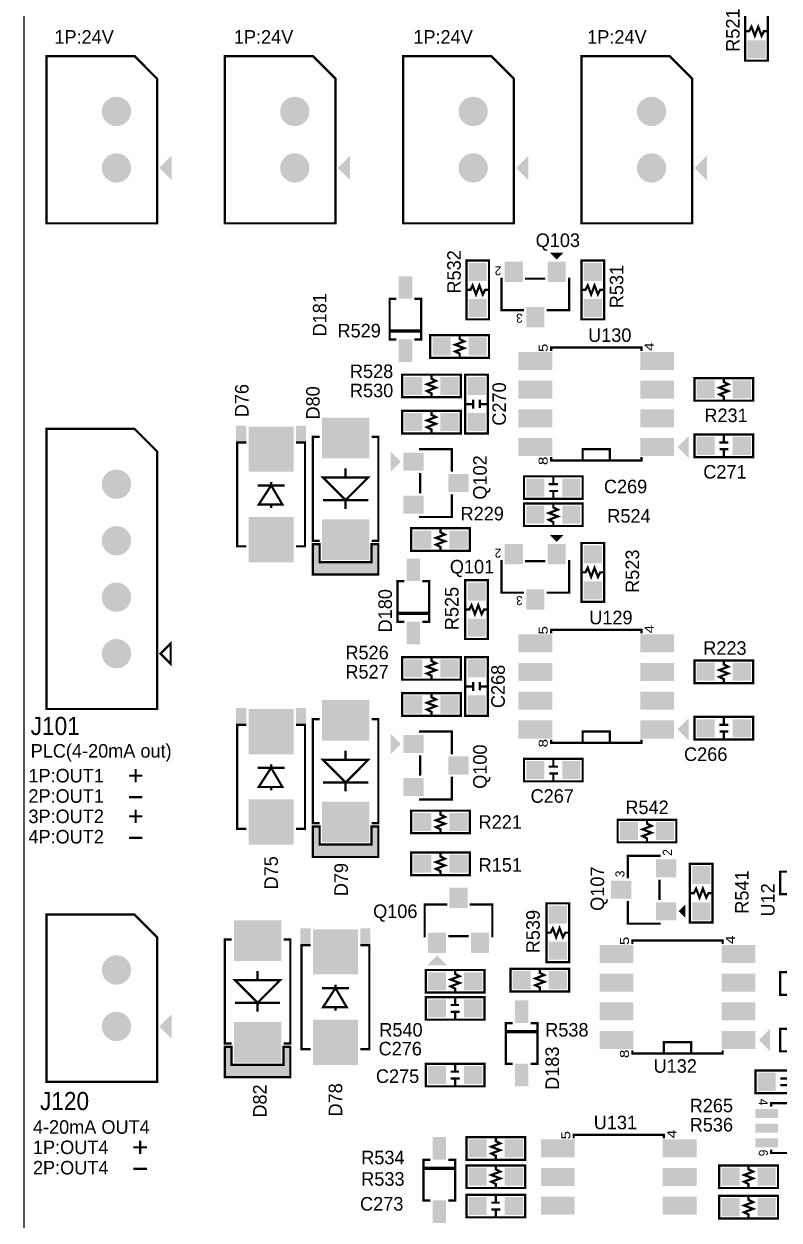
# Model space of a CAD drawing. Extents: x -12 to 180, y -10 to 160.
# Drawn here: x 0 to 33.5, y 20.5 to 73.4 of the extents above; entities that cross this region are included whole.
import ezdxf
from ezdxf.enums import TextEntityAlignment as Align

# ---------------------------------------------------------------- set-up
doc = ezdxf.new("R2010")
doc.units = 0
for name, color, linetype in [('BG_OUTLINE', 7, 'CONTINUOUS'), ('BG_SILKSCREEN_TOP', 40, 'CONTINUOUS'), ('PG_SILKSCREEN_TOP', 40, 'CONTINUOUS'), ('PIN_TOP', 5, 'CONTINUOUS'), ('RD_SILKSCREEN_TOP', 40, 'CONTINUOUS')]:
    doc.layers.add(name, color=color, linetype=linetype)

msp = doc.modelspace()

# ---------------------------------------------------------------- hatches: boundary and pattern name
at = {"layer": 'PG_SILKSCREEN_TOP'}
for points in [[(6, 67.05), (6.55, 67.6), (6.55, 66.5)], [(13.9, 67.05), (14.45, 67.6), (14.45, 66.5)], [(21.8, 67.05), (22.35, 67.6), (22.35, 66.5)], [(29.7, 67.05), (30.25, 67.6), (30.25, 66.5)], [(23.6, 63), (23.9, 63.3), (23.3, 63.3)], [(9.4, 54.9), (9.85, 54.9), (9.85, 55.4), (9.85, 55.65), (9.4, 55.65), (9.4, 55.4)], [(12.5, 54.9), (12.05, 54.9), (12.05, 55.4), (12.05, 55.65), (12.5, 55.65), (12.5, 55.4)], [(28.95, 54.7), (29.45, 54.2), (29.45, 55.2)], [(16.7, 54.05), (16.4, 54.35), (16.35, 54.4), (16.25, 54.5), (16.25, 53.6), (16.35, 53.7), (16.4, 53.75)], [(15.65, 50.4), (15.4, 50.4), (15.4, 49.8), (15.4, 49.6), (13.1, 49.6), (13.1, 49.8), (13.1, 50.4), (12.85, 50.4), (12.8, 50.4), (12.8, 49.05), (12.85, 49.05), (15.65, 49.05), (15.7, 49.05), (15.7, 50.4)], [(23.6, 50.5), (23.9, 50.8), (23.3, 50.8)], [(9.4, 42.4), (9.85, 42.4), (9.85, 42.9), (9.85, 43.15), (9.4, 43.15), (9.4, 42.9)], [(12.5, 42.4), (12.05, 42.4), (12.05, 42.9), (12.05, 43.15), (12.5, 43.15), (12.5, 42.9)], [(28.95, 42.2), (29.45, 41.7), (29.45, 42.7)], [(16.7, 41.55), (16.4, 41.85), (16.35, 41.9), (16.25, 42), (16.25, 41.1), (16.35, 41.2), (16.4, 41.25)], [(15.65, 37.9), (15.4, 37.9), (15.4, 37.3), (15.4, 37.1), (13.1, 37.1), (13.1, 37.3), (13.1, 37.9), (12.85, 37.9), (12.8, 37.9), (12.8, 36.55), (12.85, 36.55), (15.65, 36.55), (15.7, 36.55), (15.7, 37.9)], [(29, 34.15), (29.3, 33.85), (29.3, 34.45)], [(12.25, 32.65), (12.7, 32.65), (12.7, 33.15), (12.7, 33.4), (12.25, 33.4), (12.25, 33.15)], [(15.35, 32.65), (14.9, 32.65), (14.9, 33.15), (14.9, 33.4), (15.35, 33.4), (15.35, 33.15)], [(18.3, 32.2), (18, 31.9), (17.95, 31.85), (17.85, 31.75), (18.75, 31.75), (18.65, 31.85), (18.6, 31.9)], [(6, 29.05), (6.55, 29.6), (6.55, 28.5)], [(32.55, 28.45), (33.05, 27.95), (33.05, 28.95)], [(11.75, 28.15), (11.5, 28.15), (11.5, 27.55), (11.5, 27.35), (9.2, 27.35), (9.2, 27.55), (9.2, 28.15), (8.95, 28.15), (8.9, 28.15), (8.9, 26.8), (8.95, 26.8), (11.75, 26.8), (11.8, 26.8), (11.8, 28.15)]]:
    msp.add_hatch(color=256, dxfattribs=at).paths.add_polyline_path(points, flags=0)
at = {"layer": 'PIN_TOP'}
for points in [[(32.05, 72.7), (32.85, 72.7), (32.85, 71.9), (32.05, 71.9)], [(4.75, 69.55, 1), (3.45, 69.55, 1)], [(12.65, 69.55, 1), (11.35, 69.55, 1)], [(20.55, 69.55, 1), (19.25, 69.55, 1)], [(28.45, 69.55, 1), (27.15, 69.55, 1)], [(4.75, 67.05, 1), (3.45, 67.05, 1)], [(12.65, 67.05, 1), (11.35, 67.05, 1)], [(20.55, 67.05, 1), (19.25, 67.05, 1)], [(28.45, 67.05, 1), (27.15, 67.05, 1)], [(19.7, 62.85), (20.5, 62.85), (20.5, 62.05), (19.7, 62.05)], [(21.3, 62.9), (22.1, 62.9), (22.1, 62), (21.3, 62)], [(23.2, 62.9), (24, 62.9), (24, 62), (23.2, 62)], [(24.8, 62.85), (25.6, 62.85), (25.6, 62.05), (24.8, 62.05)], [(16.6, 62.26), (17.2, 62.26), (17.2, 61.26), (16.6, 61.26)], [(19.7, 61.25), (20.5, 61.25), (20.5, 60.45), (19.7, 60.45)], [(22.25, 60.9), (23.05, 60.9), (23.05, 60), (22.25, 60)], [(24.8, 61.25), (25.6, 61.25), (25.6, 60.45), (24.8, 60.45)], [(16.6, 59.46), (17.2, 59.46), (17.2, 58.46), (16.6, 58.46)], [(18.1, 59.55), (18.9, 59.55), (18.9, 58.75), (18.1, 58.75)], [(19.7, 59.55), (20.5, 59.55), (20.5, 58.75), (19.7, 58.75)], [(21.9, 58.905), (23.4, 58.905), (23.4, 58.105), (21.9, 58.105)], [(27.3, 58.905), (28.8, 58.905), (28.8, 58.105), (27.3, 58.105)], [(16.85, 57.8), (17.65, 57.8), (17.65, 57), (16.85, 57)], [(18.45, 57.8), (19.25, 57.8), (19.25, 57), (18.45, 57)], [(19.65, 57.8), (20.45, 57.8), (20.45, 57), (19.65, 57)], [(21.9, 57.635), (23.4, 57.635), (23.4, 56.835), (21.9, 56.835)], [(27.3, 57.635), (28.8, 57.635), (28.8, 56.835), (27.3, 56.835)], [(29.8, 57.65), (30.6, 57.65), (30.6, 56.85), (29.8, 56.85)], [(31.4, 57.65), (32.2, 57.65), (32.2, 56.85), (31.4, 56.85)], [(16.85, 56.2), (17.65, 56.2), (17.65, 55.4), (16.85, 55.4)], [(18.45, 56.2), (19.25, 56.2), (19.25, 55.4), (18.45, 55.4)], [(19.65, 56.2), (20.45, 56.2), (20.45, 55.4), (19.65, 55.4)], [(21.9, 56.365), (23.4, 56.365), (23.4, 55.565), (21.9, 55.565)], [(27.3, 56.365), (28.8, 56.365), (28.8, 55.565), (27.3, 55.565)], [(9.95, 55.6), (11.95, 55.6), (11.95, 53.6), (9.95, 53.6)], [(13.2, 56), (15.3, 56), (15.3, 54.2), (13.2, 54.2)], [(21.9, 55.095), (23.4, 55.095), (23.4, 54.295), (21.9, 54.295)], [(27.3, 55.095), (28.8, 55.095), (28.8, 54.295), (27.3, 54.295)], [(29.8, 55.15), (30.6, 55.15), (30.6, 54.35), (29.8, 54.35)], [(31.4, 55.15), (32.2, 55.15), (32.2, 54.35), (31.4, 54.35)], [(16.8, 54.45), (17.7, 54.45), (17.7, 53.65), (16.8, 53.65)], [(4.75, 53.05, 1), (3.45, 53.05, 1)], [(18.8, 53.5), (19.7, 53.5), (19.7, 52.7), (18.8, 52.7)], [(22.25, 53.3), (23.05, 53.3), (23.05, 52.5), (22.25, 52.5)], [(23.85, 53.3), (24.65, 53.3), (24.65, 52.5), (23.85, 52.5)], [(16.8, 52.55), (17.7, 52.55), (17.7, 51.75), (16.8, 51.75)], [(22.25, 52.1), (23.05, 52.1), (23.05, 51.3), (22.25, 51.3)], [(23.85, 52.1), (24.65, 52.1), (24.65, 51.3), (23.85, 51.3)], [(9.95, 51.6), (11.95, 51.6), (11.95, 49.6), (9.95, 49.6)], [(13.2, 51.5), (15.3, 51.5), (15.3, 49.7), (13.2, 49.7)], [(4.75, 50.55, 1), (3.45, 50.55, 1)], [(17.25, 51), (18.05, 51), (18.05, 50.2), (17.25, 50.2)], [(18.85, 51), (19.65, 51), (19.65, 50.2), (18.85, 50.2)], [(21.3, 50.4), (22.1, 50.4), (22.1, 49.5), (21.3, 49.5)], [(23.2, 50.4), (24, 50.4), (24, 49.5), (23.2, 49.5)], [(24.8, 50.35), (25.6, 50.35), (25.6, 49.55), (24.8, 49.55)], [(16.95, 49.76), (17.55, 49.76), (17.55, 48.76), (16.95, 48.76)], [(24.8, 48.75), (25.6, 48.75), (25.6, 47.95), (24.8, 47.95)], [(4.75, 48.05, 1), (3.45, 48.05, 1)], [(19.65, 48.7), (20.45, 48.7), (20.45, 47.9), (19.65, 47.9)], [(22.25, 48.4), (23.05, 48.4), (23.05, 47.5), (22.25, 47.5)], [(16.95, 46.96), (17.55, 46.96), (17.55, 45.96), (16.95, 45.96)], [(19.65, 47.1), (20.45, 47.1), (20.45, 46.3), (19.65, 46.3)], [(4.75, 45.55, 1), (3.45, 45.55, 1)], [(21.9, 46.405), (23.4, 46.405), (23.4, 45.605), (21.9, 45.605)], [(27.3, 46.405), (28.8, 46.405), (28.8, 45.605), (27.3, 45.605)], [(16.85, 45.3), (17.65, 45.3), (17.65, 44.5), (16.85, 44.5)], [(18.45, 45.3), (19.25, 45.3), (19.25, 44.5), (18.45, 44.5)], [(19.65, 45.3), (20.45, 45.3), (20.45, 44.5), (19.65, 44.5)], [(21.9, 45.135), (23.4, 45.135), (23.4, 44.335), (21.9, 44.335)], [(27.3, 45.135), (28.8, 45.135), (28.8, 44.335), (27.3, 44.335)], [(29.8, 45.15), (30.6, 45.15), (30.6, 44.35), (29.8, 44.35)], [(31.4, 45.15), (32.2, 45.15), (32.2, 44.35), (31.4, 44.35)], [(13.2, 43.5), (15.3, 43.5), (15.3, 41.7), (13.2, 41.7)], [(16.85, 43.7), (17.65, 43.7), (17.65, 42.9), (16.85, 42.9)], [(18.45, 43.7), (19.25, 43.7), (19.25, 42.9), (18.45, 42.9)], [(19.65, 43.7), (20.45, 43.7), (20.45, 42.9), (19.65, 42.9)], [(21.9, 43.865), (23.4, 43.865), (23.4, 43.065), (21.9, 43.065)], [(27.3, 43.865), (28.8, 43.865), (28.8, 43.065), (27.3, 43.065)], [(9.95, 43.1), (11.95, 43.1), (11.95, 41.1), (9.95, 41.1)], [(21.9, 42.595), (23.4, 42.595), (23.4, 41.795), (21.9, 41.795)], [(27.3, 42.595), (28.8, 42.595), (28.8, 41.795), (27.3, 41.795)], [(29.8, 42.65), (30.6, 42.65), (30.6, 41.85), (29.8, 41.85)], [(31.4, 42.65), (32.2, 42.65), (32.2, 41.85), (31.4, 41.85)], [(16.8, 41.95), (17.7, 41.95), (17.7, 41.15), (16.8, 41.15)], [(18.8, 41), (19.7, 41), (19.7, 40.2), (18.8, 40.2)], [(22.25, 40.8), (23.05, 40.8), (23.05, 40), (22.25, 40)], [(23.85, 40.8), (24.65, 40.8), (24.65, 40), (23.85, 40)], [(16.8, 40.05), (17.7, 40.05), (17.7, 39.25), (16.8, 39.25)], [(9.95, 39.1), (11.95, 39.1), (11.95, 37.1), (9.95, 37.1)], [(13.2, 39), (15.3, 39), (15.3, 37.2), (13.2, 37.2)], [(17.25, 38.5), (18.05, 38.5), (18.05, 37.7), (17.25, 37.7)], [(18.85, 38.5), (19.65, 38.5), (19.65, 37.7), (18.85, 37.7)], [(26.4, 38.1), (27.2, 38.1), (27.2, 37.3), (26.4, 37.3)], [(28, 38.1), (28.8, 38.1), (28.8, 37.3), (28, 37.3)], [(17.25, 36.65), (18.05, 36.65), (18.05, 35.85), (17.25, 35.85)], [(18.85, 36.65), (19.65, 36.65), (19.65, 35.85), (18.85, 35.85)], [(28, 36.45), (28.9, 36.45), (28.9, 35.65), (28, 35.65)], [(29.6, 36.15), (30.4, 36.15), (30.4, 35.35), (29.6, 35.35)], [(26, 35.5), (26.9, 35.5), (26.9, 34.7), (26, 34.7)], [(18.85, 35.2), (19.65, 35.2), (19.65, 34.3), (18.85, 34.3)], [(28, 34.55), (28.9, 34.55), (28.9, 33.75), (28, 33.75)], [(29.6, 34.55), (30.4, 34.55), (30.4, 33.75), (29.6, 33.75)], [(23.25, 34.4), (24.05, 34.4), (24.05, 33.6), (23.25, 33.6)], [(9.3, 33.75), (11.4, 33.75), (11.4, 31.95), (9.3, 31.95)], [(12.8, 33.35), (14.8, 33.35), (14.8, 31.35), (12.8, 31.35)], [(17.9, 33.2), (18.7, 33.2), (18.7, 32.3), (17.9, 32.3)], [(19.8, 33.2), (20.6, 33.2), (20.6, 32.3), (19.8, 32.3)], [(23.25, 32.8), (24.05, 32.8), (24.05, 32), (23.25, 32)], [(25.5, 32.655), (27, 32.655), (27, 31.855), (25.5, 31.855)], [(30.9, 32.655), (32.4, 32.655), (32.4, 31.855), (30.9, 31.855)], [(4.75, 31.55, 1), (3.45, 31.55, 1)], [(17.9, 31.45), (18.7, 31.45), (18.7, 30.65), (17.9, 30.65)], [(19.5, 31.45), (20.3, 31.45), (20.3, 30.65), (19.5, 30.65)], [(21.65, 31.5), (22.45, 31.5), (22.45, 30.7), (21.65, 30.7)], [(23.25, 31.5), (24.05, 31.5), (24.05, 30.7), (23.25, 30.7)], [(25.5, 31.385), (27, 31.385), (27, 30.585), (25.5, 30.585)], [(30.9, 31.385), (32.4, 31.385), (32.4, 30.585), (30.9, 30.585)], [(17.9, 30.25), (18.7, 30.25), (18.7, 29.45), (17.9, 29.45)], [(19.5, 30.25), (20.3, 30.25), (20.3, 29.45), (19.5, 29.45)], [(21.75, 30.2), (22.35, 30.2), (22.35, 29.2), (21.75, 29.2)], [(4.75, 29.05, 1), (3.45, 29.05, 1)], [(25.5, 30.115), (27, 30.115), (27, 29.315), (25.5, 29.315)], [(30.9, 30.115), (32.4, 30.115), (32.4, 29.315), (30.9, 29.315)], [(9.3, 29.25), (11.4, 29.25), (11.4, 27.45), (9.3, 27.45)], [(12.8, 29.35), (14.8, 29.35), (14.8, 27.35), (12.8, 27.35)], [(25.5, 28.845), (27, 28.845), (27, 28.045), (25.5, 28.045)], [(30.9, 28.845), (32.4, 28.845), (32.4, 28.045), (30.9, 28.045)], [(17.9, 27.3), (18.7, 27.3), (18.7, 26.5), (17.9, 26.5)], [(19.5, 27.3), (20.3, 27.3), (20.3, 26.5), (19.5, 26.5)], [(21.75, 27.4), (22.35, 27.4), (22.35, 26.4), (21.75, 26.4)], [(32.5, 27), (33.3, 27), (33.3, 26.2), (32.5, 26.2)], [(32.4, 25.4), (33.4, 25.4), (33.4, 25), (32.4, 25)], [(32.4, 24.75), (33.4, 24.75), (33.4, 24.35), (32.4, 24.35)], [(18.1, 24.15), (18.7, 24.15), (18.7, 23.15), (18.1, 23.15)], [(19.7, 24.05), (20.5, 24.05), (20.5, 23.25), (19.7, 23.25)], [(21.3, 24.05), (22.1, 24.05), (22.1, 23.25), (21.3, 23.25)], [(22.9, 24.055), (24.4, 24.055), (24.4, 23.255), (22.9, 23.255)], [(28.3, 24.055), (29.8, 24.055), (29.8, 23.255), (28.3, 23.255)], [(32.4, 24.1), (33.4, 24.1), (33.4, 23.7), (32.4, 23.7)], [(19.7, 22.8), (20.5, 22.8), (20.5, 22), (19.7, 22)], [(21.3, 22.8), (22.1, 22.8), (22.1, 22), (21.3, 22)], [(22.9, 22.785), (24.4, 22.785), (24.4, 21.985), (22.9, 21.985)], [(28.3, 22.785), (29.8, 22.785), (29.8, 21.985), (28.3, 21.985)], [(30.9, 22.8), (31.7, 22.8), (31.7, 22), (30.9, 22)], [(32.5, 22.8), (33.3, 22.8), (33.3, 22), (32.5, 22)], [(18.1, 21.35), (18.7, 21.35), (18.7, 20.35), (18.1, 20.35)], [(19.7, 21.5), (20.5, 21.5), (20.5, 20.7), (19.7, 20.7)], [(21.3, 21.5), (22.1, 21.5), (22.1, 20.7), (21.3, 20.7)], [(22.9, 21.515), (24.4, 21.515), (24.4, 20.715), (22.9, 20.715)], [(28.3, 21.515), (29.8, 21.515), (29.8, 20.715), (28.3, 20.715)], [(30.9, 21.45), (31.7, 21.45), (31.7, 20.65), (30.9, 20.65)], [(32.5, 21.45), (33.3, 21.45), (33.3, 20.65), (32.5, 20.65)]]:
    msp.add_hatch(color=256, dxfattribs=at).paths.add_polyline_path(points, flags=0)

# ---------------------------------------------------------------- linework, layer by layer
at = {"layer": 'BG_OUTLINE'}
msp.add_lwpolyline([(180, 15), (180, 149, 0.414214), (179, 150), (1, 150, 0.414214), (0, 149), (0, 1, 0.414214), (1, 0), (179, 0, 0.414214), (180, 1), (180, 149)], format="xyb", dxfattribs=at)
at = {"layer": 'PG_SILKSCREEN_TOP', "const_width": 0.1}
for points in [[(31.95, 71.8), (32.95, 71.8), (32.95, 74.4), (31.95, 74.4), (31.95, 71.8)], [(32.95, 73.1), (32.775, 73.1), (32.675, 72.9), (32.525, 73.3), (32.375, 72.9), (32.225, 73.3), (32.125, 73.1), (31.95, 73.1)], [(1, 72), (1, 64.6), (5.9, 64.6), (5.9, 71), (4.9, 72), (1, 72)], [(8.9, 72), (8.9, 64.6), (13.8, 64.6), (13.8, 71), (12.8, 72), (8.9, 72)], [(16.8, 72), (16.8, 64.6), (21.7, 64.6), (21.7, 71), (20.7, 72), (16.8, 72)], [(24.7, 72), (24.7, 64.6), (29.6, 64.6), (29.6, 71), (28.6, 72), (24.7, 72)], [(19.6, 60.35), (20.6, 60.35), (20.6, 62.95), (19.6, 62.95), (19.6, 60.35)], [(24.7, 60.35), (25.7, 60.35), (25.7, 62.95), (24.7, 62.95), (24.7, 60.35)], [(20.6, 61.65), (20.425, 61.65), (20.325, 61.45), (20.175, 61.85), (20.025, 61.45), (19.875, 61.85), (19.775, 61.65), (19.6, 61.65)], [(22.15, 60.75), (21.15, 60.75), (21.15, 62.15), (21.2, 62.15)], [(23.1, 62.15), (22.2, 62.15)], [(23.15, 60.75), (24.15, 60.75), (24.15, 62.15), (24.1, 62.15)], [(25.7, 61.65), (25.525, 61.65), (25.425, 61.45), (25.275, 61.85), (25.125, 61.45), (24.975, 61.85), (24.875, 61.65), (24.7, 61.65)], [(16.5, 61.26), (16.2, 61.26), (16.2, 59.46), (16.5, 59.46)], [(17.3, 59.46), (17.6, 59.46), (17.6, 61.26), (17.3, 61.26)], [(16.2, 59.86), (17.6, 59.86)], [(17.6, 59.81), (16.2, 59.81)], [(20.6, 58.65), (20.6, 59.65), (18, 59.65), (18, 58.65), (20.6, 58.65)], [(19.3, 59.65), (19.3, 59.475), (19.5, 59.375), (19.1, 59.225), (19.5, 59.075), (19.1, 58.925), (19.3, 58.825), (19.3, 58.65)], [(23.35, 58.95), (23.35, 59.1), (27.35, 59.1), (27.35, 58.95)], [(16.75, 57.9), (16.75, 56.9), (19.35, 56.9), (19.35, 57.9), (16.75, 57.9)], [(18.05, 56.9), (18.05, 57.075), (17.85, 57.175), (18.25, 57.325), (17.85, 57.475), (18.25, 57.625), (18.05, 57.725), (18.05, 57.9)], [(19.55, 55.3), (20.55, 55.3), (20.55, 57.9), (19.55, 57.9), (19.55, 55.3)], [(32.3, 56.75), (32.3, 57.75), (29.7, 57.75), (29.7, 56.75), (32.3, 56.75)], [(31, 57.75), (31, 57.575), (31.2, 57.475), (30.8, 57.325), (31.2, 57.175), (30.8, 57.025), (31, 56.925), (31, 56.75)], [(19.9, 56.4), (19.9, 56.8)], [(20.2, 56.425), (20.2, 56.8)], [(19.35, 55.3), (19.35, 56.3), (16.75, 56.3), (16.75, 55.3), (19.35, 55.3)], [(18.05, 56.3), (18.05, 56.125), (18.25, 56.025), (17.85, 55.875), (18.25, 55.725), (17.85, 55.575), (18.05, 55.475), (18.05, 55.3)], [(19.9, 56.6), (19.55, 56.6)], [(20.55, 56.6), (20.2, 56.6)], [(1, 55.5), (1, 43.1), (5.9, 43.1), (5.9, 54.5), (4.9, 55.5), (1, 55.5)], [(13.1, 50.55), (12.8, 50.55), (12.8, 55.15), (13.1, 55.15)], [(15.4, 55.15), (15.7, 55.15), (15.7, 50.55), (15.4, 50.55)], [(29.7, 55.25), (29.7, 54.25), (32.3, 54.25), (32.3, 55.25), (29.7, 55.25)], [(31, 54.9), (31, 55.25)], [(9.85, 50.3), (9.45, 50.3), (9.45, 54.9), (9.85, 54.9)], [(12.05, 54.9), (12.45, 54.9), (12.45, 50.3), (12.05, 50.3)], [(18.95, 53.6), (18.95, 54.6), (17.55, 54.6), (17.55, 54.55)], [(24.75, 54.1), (24.75, 54.6), (25.95, 54.6), (25.95, 54.1)], [(30.8, 54.9), (31.2, 54.9)], [(30.825, 54.6), (31.2, 54.6)], [(31, 54.25), (31, 54.6)], [(23.35, 54.25), (23.35, 54.1), (27.35, 54.1), (27.35, 54.25)], [(14.25, 53.35), (14.25, 53.75)], [(17.55, 53.55), (17.55, 52.65)], [(11.55, 53), (10.35, 53)], [(10.95, 53), (10.4, 52.15), (11.45, 52.15), (10.95, 53), (10.95, 53.15)], [(15.25, 53.35), (13.25, 53.35), (14.25, 52.35), (15.25, 53.35)], [(22.15, 53.4), (22.15, 52.4), (24.75, 52.4), (24.75, 53.4), (22.15, 53.4)], [(23.25, 53.05), (23.65, 53.05)], [(23.45, 53.05), (23.45, 53.4)], [(18.95, 52.6), (18.95, 51.6), (17.55, 51.6), (17.55, 51.65)], [(23.275, 52.75), (23.65, 52.75)], [(23.45, 52.4), (23.45, 52.75)], [(10.95, 52.15), (10.95, 52)], [(15.25, 52.35), (13.25, 52.35)], [(14.25, 52.35), (14.25, 51.95)], [(24.75, 51.2), (24.75, 52.2), (22.15, 52.2), (22.15, 51.2), (24.75, 51.2)], [(23.45, 52.2), (23.45, 52.025), (23.65, 51.925), (23.25, 51.775), (23.65, 51.625), (23.25, 51.475), (23.45, 51.375), (23.45, 51.2)], [(19.75, 50.1), (19.75, 51.1), (17.15, 51.1), (17.15, 50.1), (19.75, 50.1)], [(18.45, 51.1), (18.45, 50.925), (18.65, 50.825), (18.25, 50.675), (18.65, 50.525), (18.25, 50.375), (18.45, 50.275), (18.45, 50.1)], [(12.8, 50.4), (12.8, 49.05), (15.7, 49.05), (15.7, 50.4), (15.4, 50.4), (15.4, 49.6), (13.1, 49.6), (13.1, 50.4), (12.8, 50.4)], [(24.7, 47.85), (25.7, 47.85), (25.7, 50.45), (24.7, 50.45), (24.7, 47.85)], [(22.15, 48.25), (21.15, 48.25), (21.15, 49.65), (21.2, 49.65)], [(23.1, 49.65), (22.2, 49.65)], [(23.15, 48.25), (24.15, 48.25), (24.15, 49.65), (24.1, 49.65)], [(25.7, 49.15), (25.525, 49.15), (25.425, 48.95), (25.275, 49.35), (25.125, 48.95), (24.975, 49.35), (24.875, 49.15), (24.7, 49.15)], [(16.85, 48.76), (16.55, 48.76), (16.55, 46.96), (16.85, 46.96)], [(17.65, 46.96), (17.95, 46.96), (17.95, 48.76), (17.65, 48.76)], [(20.55, 48.8), (19.55, 48.8), (19.55, 46.2), (20.55, 46.2), (20.55, 48.8)], [(19.55, 47.5), (19.725, 47.5), (19.825, 47.7), (19.975, 47.3), (20.125, 47.7), (20.275, 47.3), (20.375, 47.5), (20.55, 47.5)], [(16.55, 47.36), (17.95, 47.36)], [(17.95, 47.31), (16.55, 47.31)], [(23.35, 46.45), (23.35, 46.6), (27.35, 46.6), (27.35, 46.45)], [(6.05, 45.55), (6.5, 46), (6.5, 45.1), (6.05, 45.55)], [(16.75, 45.4), (16.75, 44.4), (19.35, 44.4), (19.35, 45.4), (16.75, 45.4)], [(18.05, 44.4), (18.05, 44.575), (17.85, 44.675), (18.25, 44.825), (17.85, 44.975), (18.25, 45.125), (18.05, 45.225), (18.05, 45.4)], [(19.55, 42.8), (20.55, 42.8), (20.55, 45.4), (19.55, 45.4), (19.55, 42.8)], [(32.3, 44.25), (32.3, 45.25), (29.7, 45.25), (29.7, 44.25), (32.3, 44.25)], [(31, 45.25), (31, 45.075), (31.2, 44.975), (30.8, 44.825), (31.2, 44.675), (30.8, 44.525), (31, 44.425), (31, 44.25)], [(19.9, 44.1), (19.55, 44.1)], [(19.9, 43.9), (19.9, 44.3)], [(20.2, 43.925), (20.2, 44.3)], [(20.55, 44.1), (20.2, 44.1)], [(19.35, 42.8), (19.35, 43.8), (16.75, 43.8), (16.75, 42.8), (19.35, 42.8)], [(18.05, 43.8), (18.05, 43.625), (18.25, 43.525), (17.85, 43.375), (18.25, 43.225), (17.85, 43.075), (18.05, 42.975), (18.05, 42.8)], [(9.85, 37.8), (9.45, 37.8), (9.45, 42.4), (9.85, 42.4)], [(12.05, 42.4), (12.45, 42.4), (12.45, 37.8), (12.05, 37.8)], [(13.1, 38.05), (12.8, 38.05), (12.8, 42.65), (13.1, 42.65)], [(15.4, 42.65), (15.7, 42.65), (15.7, 38.05), (15.4, 38.05)], [(29.7, 42.75), (29.7, 41.75), (32.3, 41.75), (32.3, 42.75), (29.7, 42.75)], [(30.8, 42.4), (31.2, 42.4)], [(31, 42.4), (31, 42.75)], [(18.95, 41.1), (18.95, 42.1), (17.55, 42.1), (17.55, 42.05)], [(24.75, 41.6), (24.75, 42.1), (25.95, 42.1), (25.95, 41.6)], [(30.825, 42.1), (31.2, 42.1)], [(31, 41.75), (31, 42.1)], [(14.25, 40.85), (14.25, 41.25)], [(23.35, 41.75), (23.35, 41.6), (27.35, 41.6), (27.35, 41.75)], [(15.25, 40.85), (13.25, 40.85), (14.25, 39.85), (15.25, 40.85)], [(17.55, 41.05), (17.55, 40.15)], [(22.15, 40.9), (22.15, 39.9), (24.75, 39.9), (24.75, 40.9), (22.15, 40.9)], [(23.45, 40.55), (23.45, 40.9)], [(4.95, 40.45), (4.95, 39.85)], [(11.55, 40.5), (10.35, 40.5)], [(10.95, 40.5), (10.4, 39.65), (11.45, 39.65), (10.95, 40.5), (10.95, 40.65)], [(23.25, 40.55), (23.65, 40.55)], [(23.275, 40.25), (23.65, 40.25)], [(23.45, 39.9), (23.45, 40.25)], [(4.65, 40.15), (5.25, 40.15)], [(15.25, 39.85), (13.25, 39.85)], [(14.25, 39.85), (14.25, 39.45)], [(18.95, 40.1), (18.95, 39.1), (17.55, 39.1), (17.55, 39.15)], [(4.65, 39.2), (5.25, 39.2)], [(10.95, 39.65), (10.95, 39.5)], [(4.95, 38.65), (4.95, 38.05)], [(4.65, 38.35), (5.25, 38.35)], [(19.75, 37.6), (19.75, 38.6), (17.15, 38.6), (17.15, 37.6), (19.75, 37.6)], [(18.45, 38.6), (18.45, 38.425), (18.65, 38.325), (18.25, 38.175), (18.65, 38.025), (18.25, 37.875), (18.45, 37.775), (18.45, 37.6)], [(26.3, 38.2), (26.3, 37.2), (28.9, 37.2), (28.9, 38.2), (26.3, 38.2)], [(27.6, 37.2), (27.6, 37.375), (27.4, 37.475), (27.8, 37.625), (27.4, 37.775), (27.8, 37.925), (27.6, 38.025), (27.6, 38.2)], [(12.8, 37.9), (12.8, 36.55), (15.7, 36.55), (15.7, 37.9), (15.4, 37.9), (15.4, 37.1), (13.1, 37.1), (13.1, 37.9), (12.8, 37.9)], [(4.65, 37.4), (5.25, 37.4)], [(19.75, 35.75), (19.75, 36.75), (17.15, 36.75), (17.15, 35.75), (19.75, 35.75)], [(18.45, 36.75), (18.45, 36.575), (18.65, 36.475), (18.25, 36.325), (18.65, 36.175), (18.25, 36.025), (18.45, 35.925), (18.45, 35.75)], [(26.75, 35.6), (26.75, 36.6), (28.15, 36.6), (28.15, 36.55)], [(30.5, 36.25), (29.5, 36.25), (29.5, 33.65), (30.5, 33.65), (30.5, 36.25)], [(28.15, 34.65), (28.15, 35.55)], [(36.1, 34.9), (36.1, 35.9), (33.5, 35.9), (33.5, 34.9), (36.1, 34.9)], [(29.5, 34.95), (29.675, 34.95), (29.775, 35.15), (29.925, 34.75), (30.075, 35.15), (30.225, 34.75), (30.325, 34.95), (30.5, 34.95)], [(18.75, 34.45), (17.75, 34.45), (17.75, 33.05), (17.8, 33.05)], [(19.75, 34.45), (20.75, 34.45), (20.75, 33.05), (20.7, 33.05)], [(23.15, 31.9), (24.15, 31.9), (24.15, 34.5), (23.15, 34.5), (23.15, 31.9)], [(26.75, 34.6), (26.75, 33.6), (28.15, 33.6), (28.15, 33.65)], [(1, 34), (1, 26.6), (5.9, 26.6), (5.9, 33), (4.9, 34), (1, 34)], [(24.15, 33.2), (23.975, 33.2), (23.875, 33), (23.725, 33.4), (23.575, 33), (23.425, 33.4), (23.325, 33.2), (23.15, 33.2)], [(9.2, 28.3), (8.9, 28.3), (8.9, 32.9), (9.2, 32.9)], [(11.5, 32.9), (11.8, 32.9), (11.8, 28.3), (11.5, 28.3)], [(18.8, 33.05), (19.7, 33.05)], [(26.95, 32.7), (26.95, 32.85), (30.95, 32.85), (30.95, 32.7)], [(12.7, 28.05), (12.3, 28.05), (12.3, 32.65), (12.7, 32.65)], [(14.9, 32.65), (15.3, 32.65), (15.3, 28.05), (14.9, 28.05)], [(10.35, 31.1), (10.35, 31.5)], [(20.4, 30.55), (20.4, 31.55), (17.8, 31.55), (17.8, 30.55), (20.4, 30.55)], [(19.1, 31.55), (19.1, 31.375), (19.3, 31.275), (18.9, 31.125), (19.3, 30.975), (18.9, 30.825), (19.1, 30.725), (19.1, 30.55)], [(21.55, 31.6), (21.55, 30.6), (24.15, 30.6), (24.15, 31.6), (21.55, 31.6)], [(22.85, 30.6), (22.85, 30.775), (22.65, 30.875), (23.05, 31.025), (22.65, 31.175), (23.05, 31.325), (22.85, 31.425), (22.85, 31.6)], [(36.1, 30.45), (36.1, 31.45), (33.5, 31.45), (33.5, 30.45), (36.1, 30.45)], [(11.35, 31.1), (9.35, 31.1), (10.35, 30.1), (11.35, 31.1)], [(14.4, 30.75), (13.2, 30.75)], [(13.8, 30.75), (13.25, 29.9), (14.3, 29.9), (13.8, 30.75), (13.8, 30.9)], [(20.4, 29.35), (20.4, 30.35), (17.8, 30.35), (17.8, 29.35), (20.4, 29.35)], [(19.1, 30.35), (19.1, 30)], [(11.35, 30.1), (9.35, 30.1)], [(10.35, 30.1), (10.35, 29.7)], [(13.8, 29.9), (13.8, 29.75)], [(19.275, 30), (18.9, 30)], [(19.3, 29.7), (18.9, 29.7)], [(19.1, 29.7), (19.1, 29.35)], [(21.65, 29.2), (21.35, 29.2), (21.35, 27.4), (21.65, 27.4)], [(22.45, 27.4), (22.75, 27.4), (22.75, 29.2), (22.45, 29.2)], [(21.35, 28.85), (22.75, 28.85)], [(22.75, 28.8), (21.35, 28.8)], [(33.5, 28.95), (33.5, 27.95), (36.1, 27.95), (36.1, 28.95), (33.5, 28.95)], [(8.9, 28.15), (8.9, 26.8), (11.8, 26.8), (11.8, 28.15), (11.5, 28.15), (11.5, 27.35), (9.2, 27.35), (9.2, 28.15), (8.9, 28.15)], [(28.35, 27.85), (28.35, 28.35), (29.55, 28.35), (29.55, 27.85)], [(26.95, 28), (26.95, 27.85), (30.95, 27.85), (30.95, 28)], [(20.4, 26.4), (20.4, 27.4), (17.8, 27.4), (17.8, 26.4), (20.4, 26.4)], [(19.275, 27.05), (18.9, 27.05)], [(19.1, 27.4), (19.1, 27.05)], [(35, 26.1), (35, 27.1), (32.4, 27.1), (32.4, 26.1), (35, 26.1)], [(19.3, 26.75), (18.9, 26.75)], [(19.1, 26.75), (19.1, 26.4)], [(33.875, 26.75), (33.5, 26.75)], [(33.9, 26.45), (33.5, 26.45)], [(33.1, 25.5), (33.1, 25.65), (34.5, 25.65), (34.5, 25.5)], [(5.15, 24), (5.15, 23.4)], [(22.2, 23.15), (22.2, 24.15), (19.6, 24.15), (19.6, 23.15), (22.2, 23.15)], [(20.9, 24.15), (20.9, 23.975), (21.1, 23.875), (20.7, 23.725), (21.1, 23.575), (20.7, 23.425), (20.9, 23.325), (20.9, 23.15)], [(24.35, 24.1), (24.35, 24.25), (28.35, 24.25), (28.35, 24.1)], [(4.85, 23.7), (5.45, 23.7)], [(34.5, 23.6), (34.5, 23.45), (33.1, 23.45), (33.1, 23.6)], [(4.85, 22.75), (5.45, 22.75)], [(18, 23.15), (17.7, 23.15), (17.7, 21.35), (18, 21.35)], [(17.7, 22.8), (19.1, 22.8)], [(19.1, 22.75), (17.7, 22.75)], [(18.8, 21.35), (19.1, 21.35), (19.1, 23.15), (18.8, 23.15)], [(19.6, 22.9), (19.6, 21.9), (22.2, 21.9), (22.2, 22.9), (19.6, 22.9)], [(20.9, 21.9), (20.9, 22.075), (20.7, 22.175), (21.1, 22.325), (20.7, 22.475), (21.1, 22.625), (20.9, 22.725), (20.9, 22.9)], [(33.4, 21.9), (33.4, 22.9), (30.8, 22.9), (30.8, 21.9), (33.4, 21.9)], [(32.1, 22.9), (32.1, 22.725), (32.3, 22.625), (31.9, 22.475), (32.3, 22.325), (31.9, 22.175), (32.1, 22.075), (32.1, 21.9)], [(22.2, 20.6), (22.2, 21.6), (19.6, 21.6), (19.6, 20.6), (22.2, 20.6)], [(21.075, 21.25), (20.7, 21.25)], [(20.9, 21.6), (20.9, 21.25)], [(30.8, 21.55), (30.8, 20.55), (33.4, 20.55), (33.4, 21.55), (30.8, 21.55)], [(32.1, 20.55), (32.1, 20.725), (31.9, 20.825), (32.3, 20.975), (31.9, 21.125), (32.3, 21.275), (32.1, 21.375), (32.1, 21.55)], [(21.1, 20.95), (20.7, 20.95)], [(20.9, 20.95), (20.9, 20.6)]]:
    msp.add_lwpolyline(points, dxfattribs=at)

# ---------------------------------------------------------------- texts
at = {"layer": 'BG_SILKSCREEN_TOP'}
for s, p in [('1P:24V', (1.35, 72.55)), ('1P:24V', (9.3, 72.55)), ('1P:24V', (17.25, 72.55)), ('1P:24V', (24.95, 72.55)), ('PLC(4-20mA out)', (0.3, 40.95)), ('1P:OUT1', (0.2, 39.85)), ('2P:OUT1', (0.2, 38.95)), ('3P:OUT2', (0.2, 38.05)), ('4P:OUT2', (0.2, 37.15)), ('4-20mA OUT4', (0.4, 24.3)), ('1P:OUT4', (0.4, 23.4)), ('2P:OUT4', (0.4, 22.5))]:
    msp.add_text(s, height=0.6, dxfattribs=at).set_placement(p)
at = {"layer": 'PG_SILKSCREEN_TOP'}
for s, rotation, p in [('2', 180, (21, 62.7)), ('3', 180, (21.95, 60.6)), ('2', 180, (21, 50.2)), ('3', 180, (21.95, 48.1)), ('2', 90, (28.7, 36.75)), ('3', 90, (26.6, 35.8)), ('4', 270, (32.55, 25.7)), ('6', 270, (32.55, 23.45))]:
    msp.add_text(s, height=0.4, rotation=rotation, dxfattribs=at).set_placement(p, align=Align.CENTER)
at = {"layer": 'PG_SILKSCREEN_TOP', "width": 1.25}
for s, p in [('4', (27.9, 58.95)), ('5', (23.2, 58.9)), ('8', (23.2, 53.9)), ('5', (23.2, 46.4)), ('4', (27.9, 46.45)), ('8', (23.2, 41.4)), ('5', (26.8, 32.65)), ('4', (31.5, 32.7)), ('8', (26.8, 27.65)), ('5', (24.2, 24.05)), ('4', (28.9, 24.1))]:
    msp.add_text(s, height=0.4, rotation=90, dxfattribs=at).set_placement(p)
at = {"layer": 'RD_SILKSCREEN_TOP'}
for s, p in [('R521', (31.7, 73.15)), ('R532', (19.35, 62.45)), ('R531', (26.55, 61.8)), ('D181', (13.4, 60.55)), ('D76', (9.95, 56.75)), ('D80', (13.1, 56.65)), ('C270', (21.35, 56.6)), ('Q102', (20.5, 53.35)), ('R523', (27.25, 49.2)), ('D180', (16.3, 47.45)), ('R525', (19.25, 47.55)), ('C268', (21.3, 44.1)), ('Q100', (20.5, 40.55)), ('D75', (11.25, 35.85)), ('D79', (14.35, 35.55)), ('Q107', (25.7, 35.15)), ('R541', (32.1, 35)), ('U12', (33.25, 34.65)), ('R539', (22.85, 33.25)), ('D183', (23.7, 27.2)), ('D78', (14.1, 25.8)), ('D82', (10.75, 25.75))]:
    msp.add_text(s, height=0.6, rotation=90, dxfattribs=at).set_placement(p, align=Align.CENTER)
for s, p in [('Q103', (23.65, 63.55)), ('R529', (14.85, 59.55)), ('U130', (25.95, 59.35)), ('R528', (15.4, 57.75)), ('R530', (15.4, 56.9)), ('R231', (31.1, 55.8)), ('C271', (31.05, 53.3)), ('C269', (26.65, 52.65)), ('R229', (20.3, 51.45)), ('R524', (26.8, 51.35)), ('Q101', (19.85, 49.1)), ('U129', (26, 46.85)), ('R223', (31.05, 45.5)), ('R526', (15.2, 45.3)), ('R527', (15.2, 44.45)), ('C266', (30.2, 40.8)), ('C267', (23.4, 38.95)), ('R542', (27.6, 38.45)), ('R221', (21.1, 37.8)), ('R151', (21.1, 35.9)), ('Q106', (16.45, 33.85)), ('R540', (16.7, 28.6)), ('R538', (24.05, 28.6)), ('C276', (16.6695, 27.7691)), ('U132', (28.85, 27)), ('C275', (16.55, 26.55)), ('R265', (30.45, 25.25)), ('U131', (26.2, 24.5)), ('R536', (30.45, 24.4)), ('R534', (15.9, 22.95)), ('R533', (15.9, 22)), ('C273', (15.85, 20.9))]:
    msp.add_text(s, height=0.6, dxfattribs=at).set_placement(p, align=Align.CENTER)
at = {"layer": 'RD_SILKSCREEN_TOP', "width": 0.9375}
msp.add_text('J101', height=0.8, dxfattribs=at).set_placement((0.3, 41.95))
msp.add_text('J120', height=0.8, dxfattribs=at).set_placement((1.8, 25.35), align=Align.CENTER)

doc.saveas('drawing.dxf')
